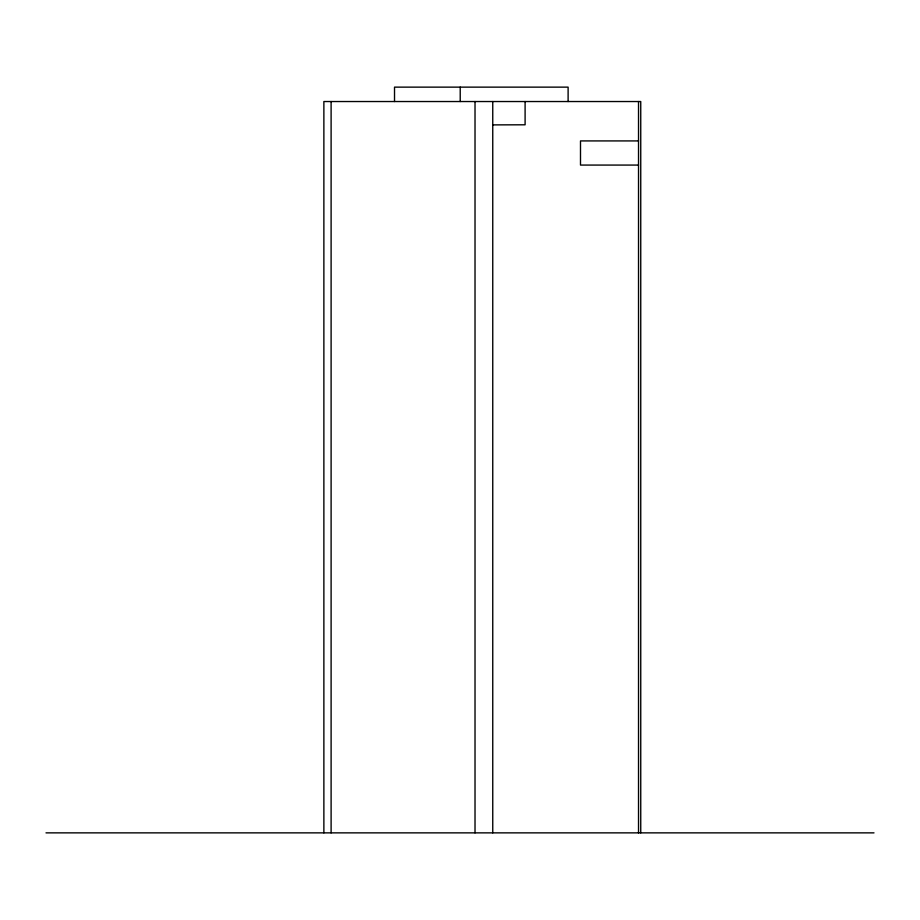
<?xml version="1.0" encoding="UTF-8"?>
<svg xmlns="http://www.w3.org/2000/svg" width="920" height="920" viewBox="0 0 920 920"><rect width="100%" height="100%" fill="white"/><g stroke="black" fill="none" stroke-linecap="round" stroke-linejoin="round"><path stroke-width="1.38" d="M492.752 124.89L525.101 124.798L525.101 101.534M638.526 140.921L580.497 140.921L580.497 165.071L638.526 165.071M46 832.864L874 832.864M640.745 832.864L640.745 101.534L323.874 101.534L323.874 832.864M638.526 101.534L638.526 832.864M568.111 101.534L568.111 87.135L394.519 87.135L394.519 101.534M492.752 101.534L492.752 832.864M475.019 101.534L475.019 832.864M460.218 87.135L460.218 101.534M331.108 101.534L331.108 832.864"/></g></svg>
